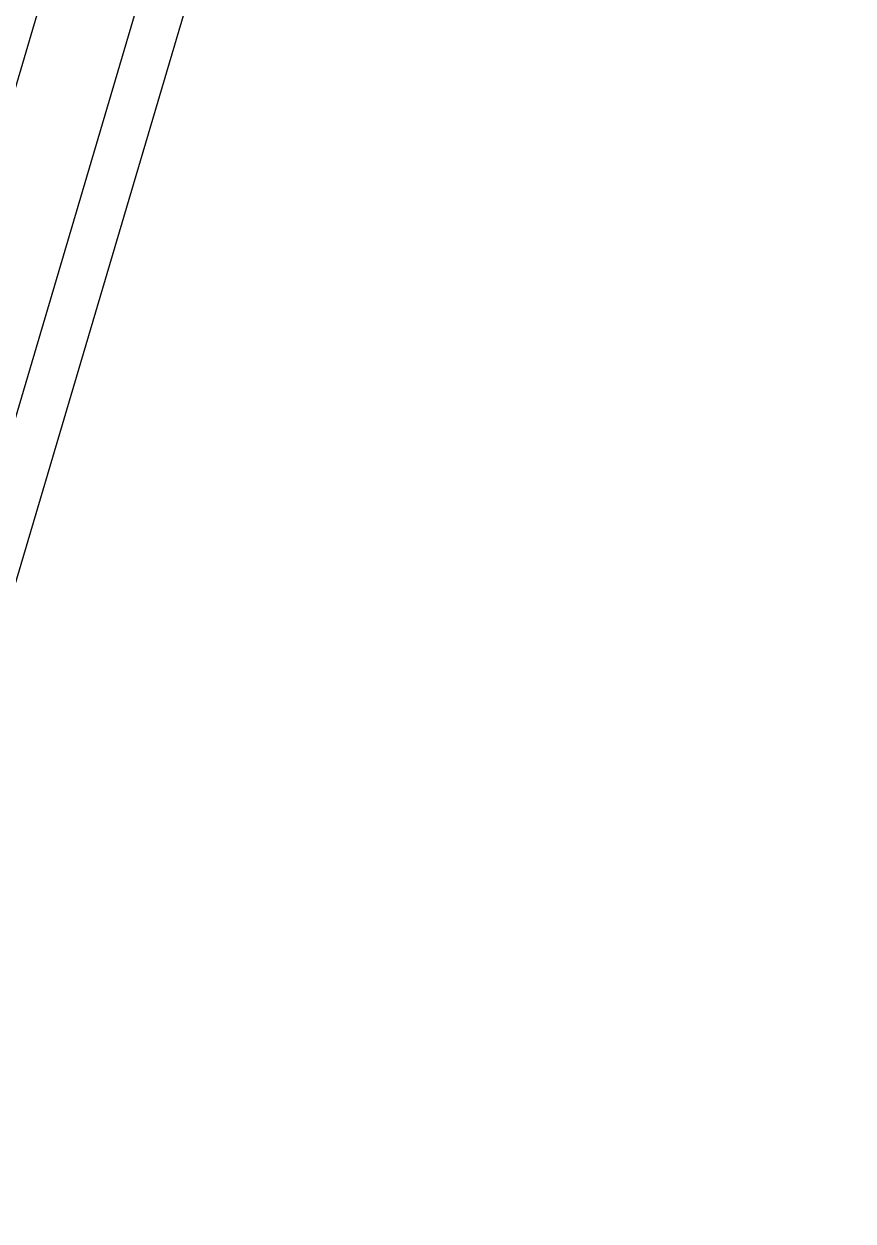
# Model space of a CAD drawing. Header units: millimetres. Extents: x 62878 to 70819, y -67946 to -61850.
# Drawn here: x 67791.54 to 67802.16, y -66258.83 to -66243.51 of the extents above; entities that cross this region are included whole.
import ezdxf

# ---------------------------------------------------------------- set-up
doc = ezdxf.new("R2010")
doc.units = ezdxf.units.MM
doc.layers.add('DOGRAMA', color=171, linetype='Continuous', lineweight=0)

msp = doc.modelspace()

# ---------------------------------------------------------------- linework, layer by layer
at = {"layer": 'DOGRAMA', "lineweight": -2}
for p, q in [((67787.96206730515, -66256.03833795176), (67800.42962302413, -66213.93296454476)), ((67788.40856742585, -66258.75698424027), (67801.58024111125, -66214.27366678663)), ((67789.0122683229, -66258.8314505206), (67802.15555015478, -66214.44401790753))]:
    msp.add_line(p, q, dxfattribs=at)

doc.saveas('drawing.dxf')
